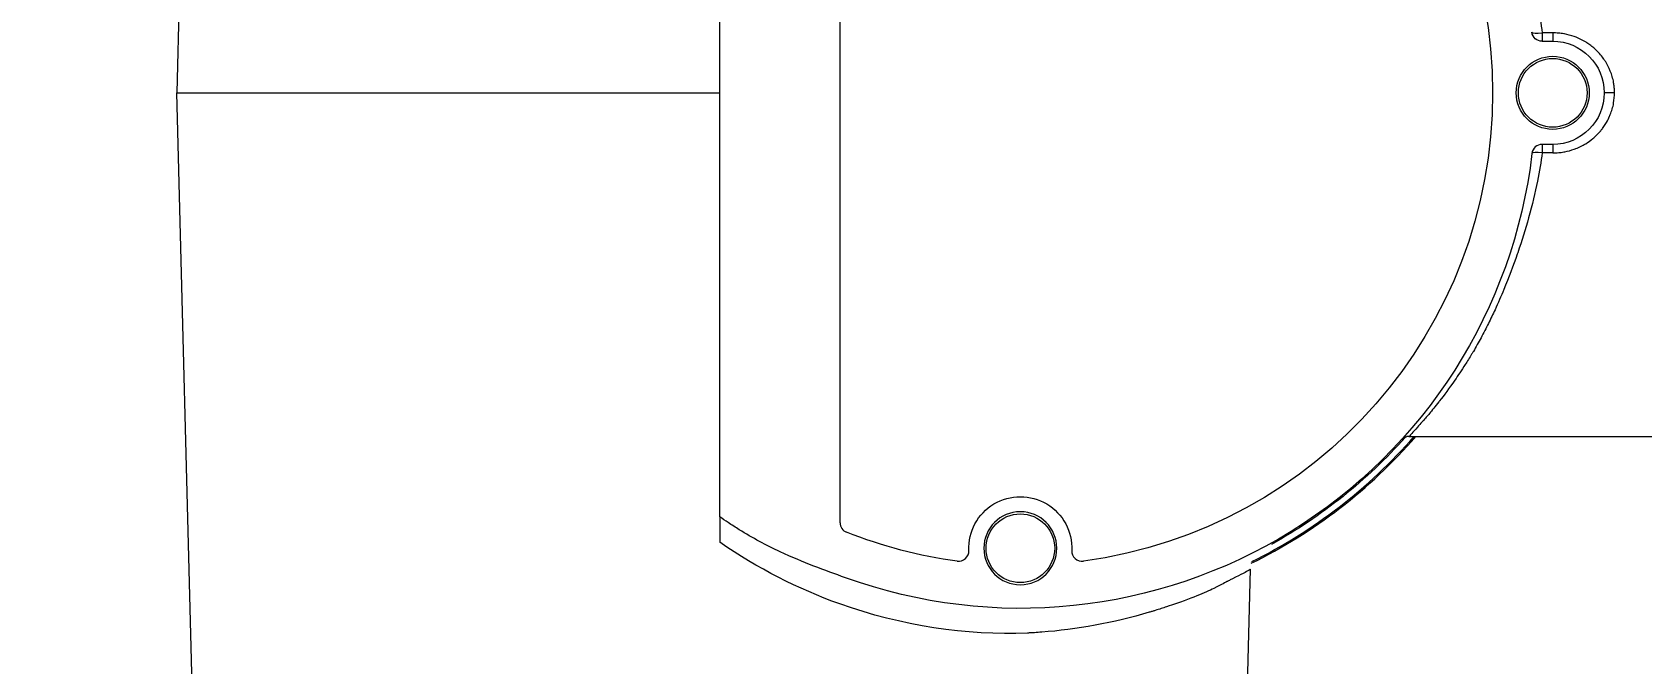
# Model space of a CAD drawing. Header units: inches. Extents: x 52169 to 69006, y 13152 to 42758.
# Drawn here: x 63313.8 to 63501.3, y 40803.8 to 40877.3 of the extents above; entities that cross this region are included whole.
import ezdxf

# ---------------------------------------------------------------- set-up
doc = ezdxf.new("R2010")
doc.units = ezdxf.units.IN
doc.header["$MEASUREMENT"] = 0
doc.styles.add('ING-AMB', font='romans.shx', dxfattribs={"width": 0.75, "oblique": 15})
doc.dimstyles.new('ING-AMB 25', dxfattribs={"dimscale": 25, "dimtxt": 3, "dimasz": 2.5, "dimexe": 1, "dimexo": 1, "dimgap": 1, "dimtad": 1, "dimdec": 0, "dimzin": 0, "dimdsep": 46, "dimtxsty": 'ING-AMB', "dimcen": 0.1, "dimclrd": 7, "dimclre": 7, "dimclrt": 2, "dimadec": 0, "dimazin": 0, "dimtfac": 1, "dimtdec": 0, "dimtmove": 0, "dimatfit": 0, "dimfxl": 1.25, "dimtolj": 1, "dimtzin": 0, "dimarcsym": 1})

# ---------------------------------------------------------------- blocks, each defined once
blk = doc.blocks.new('*D57')
at = {"color": 7, "lineweight": -2, "transparency": 16777216}
for p, q in [((63564.06, 41811.61), (59896, 41811.61)), ((59921, 41749.11), (59921, 38274.11)), ((60981.56, 38211.61), (59896, 38211.61))]:
    blk.add_line(p, q, dxfattribs=at)
at = {"color": 7, "transparency": 16777216}
for points in [[(59910.59, 41749.11), (59931.42, 41749.11), (59921, 41811.61)], [(59910.59, 38274.11), (59931.42, 38274.11), (59921, 38211.61)]]:
    blk.add_solid(points, dxfattribs=at)
at = {"layer": 'Defpoints', "color": 0, "transparency": 16777216}
for p in [(63589.06, 41811.61), (59921, 38211.61), (61006.56, 38211.61)]:
    blk.add_point(p, dxfattribs=at)
at = {"color": 2, "transparency": 16777216, "insert": (59858.5, 40011.61), "char_height": 75, "attachment_point": 5, "rotation": 90, "style": 'ING-AMB'}
blk.add_mtext('\\A1;3600', dxfattribs=at)
blk = doc.blocks.new('*D161')
at = {"color": 7, "lineweight": -2, "transparency": 16777216}
for p, q in [((61006.56, 38236.61), (61006.56, 42382.03)), ((63906.56, 41836.61), (63906.56, 42382.03)), ((63844.06, 42357.03), (61069.06, 42357.03))]:
    blk.add_line(p, q, dxfattribs=at)
at = {"color": 7, "transparency": 16777216}
for points in [[(61069.06, 42367.45), (61069.06, 42346.62), (61006.56, 42357.03)], [(63844.06, 42367.45), (63844.06, 42346.62), (63906.56, 42357.03)]]:
    blk.add_solid(points, dxfattribs=at)
at = {"layer": 'Defpoints', "color": 0, "transparency": 16777216}
for p in [(61006.56, 42357.03), (63906.56, 41811.61), (61006.56, 38211.61)]:
    blk.add_point(p, dxfattribs=at)
at = {"color": 2, "transparency": 16777216, "insert": (62456.56, 42419.53), "char_height": 75, "attachment_point": 5, "style": 'ING-AMB'}
blk.add_mtext('\\A1;2900', dxfattribs=at)
blk = doc.blocks.new('*D162')
at = {"color": 7, "lineweight": -2, "transparency": 16777216}
for p, q in [((61006.56, 38236.61), (61006.56, 42671.39)), ((65581.56, 41836.61), (65581.56, 42671.39)), ((65519.06, 42646.39), (61069.06, 42646.39))]:
    blk.add_line(p, q, dxfattribs=at)
at = {"color": 7, "transparency": 16777216}
for points in [[(61069.06, 42656.81), (61069.06, 42635.98), (61006.56, 42646.39)], [(65519.06, 42656.81), (65519.06, 42635.98), (65581.56, 42646.39)]]:
    blk.add_solid(points, dxfattribs=at)
at = {"layer": 'Defpoints', "color": 0, "transparency": 16777216}
for p in [(61006.56, 42646.39), (65581.56, 41811.61, 0), (61006.56, 38211.61)]:
    blk.add_point(p, dxfattribs=at)
at = {"color": 2, "transparency": 16777216, "insert": (63294.06, 42708.89), "char_height": 75, "attachment_point": 5, "style": 'ING-AMB'}
blk.add_mtext('\\A1;4575', dxfattribs=at)
blk = doc.blocks.new('*D163')
at = {"color": 7, "lineweight": -2, "transparency": 16777216}
for p, q in [((63564.06, 41811.61), (59621.63, 41811.61)), ((59646.63, 41749.11), (59646.63, 36234.18)), ((60987.71, 36171.68), (59621.63, 36171.68))]:
    blk.add_line(p, q, dxfattribs=at)
at = {"color": 7, "transparency": 16777216}
for points in [[(59636.21, 41749.11), (59657.05, 41749.11), (59646.63, 41811.61)], [(59636.21, 36234.18), (59657.05, 36234.18), (59646.63, 36171.68)]]:
    blk.add_solid(points, dxfattribs=at)
at = {"layer": 'Defpoints', "color": 0, "transparency": 16777216}
for p in [(63589.06, 41811.61), (59646.63, 36171.68), (61012.71, 36171.68)]:
    blk.add_point(p, dxfattribs=at)
at = {"color": 2, "transparency": 16777216, "insert": (59584.13, 38991.64), "char_height": 75, "attachment_point": 5, "rotation": 90, "style": 'ING-AMB'}
blk.add_mtext('\\A1;5640', dxfattribs=at)

msp = doc.modelspace()

# ---------------------------------------------------------------- linework, layer by layer
at = {"color": 8, "linetype": 'Continuous', "lineweight": 0, "extrusion": (-2.22045e-16, 1, -2.22045e-16)}
for p, q in [((63332.85, 40955.05), (63330.63, 40870.2)), ((63393.88, 40820.86), (63393.88, 40919.53)), ((63407.88, 40820.17), (63407.88, 40920.22)), ((63489.65, 40877.19), (63489.65, 40876.2)), ((63490.88, 40877.19), (63489.65, 40877.19)), ((63490.88, 40877.19), (63490.88, 40876.2)), ((63489.65, 40876.2), (63490.88, 40876.2)), ((63330.63, 40870.2), (63393.88, 40870.2)), ((63332.84, 40785.74), (63330.63, 40870.2)), ((63498.08, 40870.2), (63496.88, 40870.2)), ((63490.88, 40864.2), (63489.65, 40864.2)), ((63489.65, 40864.2), (63489.65, 40863.21)), ((63490.88, 40863.21), (63489.65, 40863.21)), ((63474.14, 40830.2), (63518.68, 40830.2)), ((63454.92, 40785.74), (63455.68, 40814.75)), ((63402.06, 40813.14), (63402.06, 40813.14))]:
    msp.add_line(p, q, dxfattribs=at)
at = {"color": 8, "linetype": 'Continuous', "lineweight": 0}
for centre, radius in [((63490.88, 40870.2), 4.25), ((63490.88, 40870.2), 4), ((63428.88, 40817.2), 4)]:
    msp.add_circle(centre, radius, dxfattribs=at)
at = {"color": 8, "linetype": 'Continuous', "lineweight": 0, "extrusion": (4.93038e-32, -2.22045e-16, -1)}
msp.add_circle((-63428.88, 40817.2), 4.25, dxfattribs=at)
for centre, radius, start, end in [((-63428.88, 40870.2), 55, 97.6834, 262.3166), ((-63489.65, 40877.4), 1.2, 270, 353.2437), ((-63490.88, 40870.2), 6, 90, 270), ((-63428.88, 40870.2), 60, 186.7563, 289.8409), ((-63428.88, 40870.2), 60.15, 221.7628, 240.8953), ((-63428.88, 40817.2), 6, 357.4767, 182.5233), ((-63428.88, 40870.2), 55, 277.6834, 291.5942)]:
    msp.add_arc(centre, radius, start, end, dxfattribs=at)
at = {"color": 8, "linetype": 'Continuous', "lineweight": 0}
for centre, radius, start, end in [((63489.65, 40863), 1.2, 90, 173.2437), ((63428.88, 40870.2), 61, 296.1611, 319.0244), ((63428.88, 40870.2), 60.85, 296.2933, 318.9), ((63409.08, 40820.17), 1.2, 180, 248.4058), ((63421.68, 40816.88), 1.2, 262.3166, 2.5233), ((63436.07, 40816.88), 1.2, 177.4767, 277.6834)]:
    msp.add_arc(centre, radius, start, end, dxfattribs=at)
for centre, major_axis, start_param, end_param in [((63489.65, 40877.4), (-1.19, -0.14), 0.007122, 1.550244), ((63489.65, 40863), (-1.19, 0.14), -1.550244, -0.007111)]:
    msp.add_ellipse(centre, major_axis=major_axis, ratio=0.17358, start_param=start_param, end_param=end_param, dxfattribs=at)
for points, knots in [([(63479.48, 40903.63), (63479.59, 40903.47), (63479.7, 40903.31), (63479.82, 40903.14), (63480.1, 40902.72), (63480.37, 40902.31), (63480.69, 40901.81), (63480.95, 40901.42), (63481.2, 40901.02), (63481.44, 40900.61), (63482.14, 40899.46), (63482.79, 40898.26), (63483.4, 40897.04), (63484.04, 40895.74), (63484.64, 40894.41), (63485.18, 40893.09), (63485.3, 40892.82), (63485.4, 40892.55), (63485.51, 40892.28), (63485.96, 40891.17), (63486.37, 40890.05), (63486.75, 40888.96), (63486.76, 40888.92), (63486.78, 40888.88), (63486.79, 40888.83), (63487.27, 40887.43), (63487.7, 40886.06), (63488.07, 40884.74), (63488.49, 40883.25), (63488.83, 40881.82), (63489.11, 40880.47), (63489.34, 40879.31), (63489.52, 40878.21), (63489.65, 40877.19)], [0.727952, 0.727952, 0.727952, 0.727952, 0.734375, 0.734375, 0.734375, 0.75, 0.75, 0.75, 0.7623948, 0.7623948, 0.7623948, 0.7975218, 0.7975218, 0.7975218, 0.8348394, 0.8348394, 0.8348394, 0.8423597, 0.8423597, 0.8423597, 0.8737995, 0.8737995, 0.8737995, 0.875, 0.875, 0.875, 0.9153171, 0.9153171, 0.9153171, 0.9608288, 0.9608288, 0.9608288, 0.9999999, 0.9999999, 0.9999999, 0.9999999]), ([(63498.08, 40870.2), (63498.08, 40870.28), (63498.07, 40870.47), (63498.07, 40870.54), (63498.07, 40870.58), (63498.06, 40870.63), (63498.06, 40870.68), (63498.06, 40870.74), (63498.05, 40870.84), (63498.04, 40870.89), (63498.03, 40871.04), (63498, 40871.21), (63497.97, 40871.38), (63497.96, 40871.45), (63497.95, 40871.51), (63497.94, 40871.58), (63497.89, 40871.81), (63497.83, 40872.04), (63497.76, 40872.26), (63497.73, 40872.36), (63497.69, 40872.46), (63497.66, 40872.55), (63497.61, 40872.68), (63497.56, 40872.8), (63497.51, 40872.91), (63497.44, 40873.09), (63497.34, 40873.28), (63497.23, 40873.48), (63497.2, 40873.54), (63497.17, 40873.59), (63497.14, 40873.65), (63497.11, 40873.7), (63497.08, 40873.75), (63497.05, 40873.8), (63496.98, 40873.9), (63496.88, 40874.05), (63496.84, 40874.12), (63496.73, 40874.27), (63496.6, 40874.45), (63496.43, 40874.64), (63496.29, 40874.81), (63496.12, 40874.99), (63495.93, 40875.18), (63495.8, 40875.3), (63495.68, 40875.41), (63495.56, 40875.51), (63495.39, 40875.65), (63495.22, 40875.77), (63495.07, 40875.88), (63494.99, 40875.93), (63494.94, 40875.97), (63494.84, 40876.03), (63494.74, 40876.1), (63494.64, 40876.16), (63494.54, 40876.22), (63494.23, 40876.39), (63493.93, 40876.54), (63493.6, 40876.67), (63493.53, 40876.69), (63493.46, 40876.72), (63493.39, 40876.75), (63493.01, 40876.88), (63492.6, 40876.99), (63492.26, 40877.06), (63492.23, 40877.06), (63492.2, 40877.07), (63492.16, 40877.07), (63491.98, 40877.11), (63491.75, 40877.14), (63491.57, 40877.15), (63491.36, 40877.17), (63491.05, 40877.18), (63490.88, 40877.19)], [0, 0, 0, 0, 0.03125, 0.03125, 0.03125, 0.046875, 0.046875, 0.046875, 0.0625, 0.0625, 0.0625, 0.107108, 0.107108, 0.107108, 0.125, 0.125, 0.125, 0.1875, 0.1875, 0.1875, 0.214015, 0.214015, 0.214015, 0.25, 0.25, 0.25, 0.3125, 0.3125, 0.3125, 0.329054, 0.329054, 0.329054, 0.34375, 0.34375, 0.34375, 0.375, 0.375, 0.375, 0.441831, 0.441831, 0.441831, 0.5, 0.5, 0.5, 0.538271, 0.538271, 0.538271, 0.59375, 0.59375, 0.59375, 0.625, 0.625, 0.625, 0.656041, 0.656041, 0.656041, 0.75, 0.75, 0.75, 0.769283, 0.769283, 0.769283, 0.875, 0.875, 0.875, 0.885024, 0.885024, 0.885024, 0.9375, 0.9375, 0.9375, 1, 1, 1, 1]), ([(63490.88, 40863.21), (63491.05, 40863.21), (63491.38, 40863.22), (63491.59, 40863.24), (63491.76, 40863.26), (63491.97, 40863.28), (63492.16, 40863.32), (63492.2, 40863.33), (63492.24, 40863.33), (63492.28, 40863.34), (63492.66, 40863.41), (63493.01, 40863.51), (63493.39, 40863.65), (63493.45, 40863.67), (63493.51, 40863.69), (63493.57, 40863.71), (63493.8, 40863.8), (63494.01, 40863.9), (63494.18, 40863.98), (63494.29, 40864.04), (63494.41, 40864.11), (63494.54, 40864.18), (63494.6, 40864.21), (63494.66, 40864.25), (63494.72, 40864.28), (63494.99, 40864.45), (63495.27, 40864.64), (63495.56, 40864.89), (63495.68, 40864.99), (63495.81, 40865.1), (63495.93, 40865.22), (63496.13, 40865.4), (63496.29, 40865.58), (63496.43, 40865.75), (63496.45, 40865.76), (63496.46, 40865.78), (63496.47, 40865.79), (63496.54, 40865.88), (63496.61, 40865.97), (63496.67, 40866.05), (63496.73, 40866.13), (63496.76, 40866.16), (63496.84, 40866.27), (63496.95, 40866.44), (63497.05, 40866.59), (63497.14, 40866.74), (63497.28, 40866.99), (63497.4, 40867.23), (63497.51, 40867.49), (63497.56, 40867.6), (63497.61, 40867.72), (63497.66, 40867.84), (63497.69, 40867.94), (63497.72, 40868.03), (63497.75, 40868.13), (63497.83, 40868.35), (63497.9, 40868.62), (63497.94, 40868.81), (63497.95, 40868.87), (63497.96, 40868.94), (63497.97, 40869.02), (63498.04, 40869.38), (63498.07, 40869.86), (63498.08, 40870.2)], [0, 0, 0, 0, 0.0625, 0.0625, 0.0625, 0.114351, 0.114351, 0.114351, 0.125, 0.125, 0.125, 0.233517, 0.233517, 0.233517, 0.25, 0.25, 0.25, 0.3125, 0.3125, 0.3125, 0.354541, 0.354541, 0.354541, 0.375, 0.375, 0.375, 0.463104, 0.463104, 0.463104, 0.5, 0.5, 0.5, 0.557774, 0.557774, 0.557774, 0.5625, 0.5625, 0.5625, 0.59375, 0.59375, 0.59375, 0.625, 0.625, 0.625, 0.672247, 0.672247, 0.672247, 0.75, 0.75, 0.75, 0.785335, 0.785335, 0.785335, 0.8125, 0.8125, 0.8125, 0.875, 0.875, 0.875, 0.89553, 0.89553, 0.89553, 1, 1, 1, 1]), ([(63489.65, 40863.21), (63489.52, 40862.18), (63489.34, 40861.08), (63489.11, 40859.92), (63488.84, 40858.58), (63488.49, 40857.15), (63488.07, 40855.65), (63487.71, 40854.34), (63487.28, 40852.98), (63486.81, 40851.59), (63486.79, 40851.54), (63486.77, 40851.49), (63486.75, 40851.43), (63486.28, 40850.08), (63485.76, 40848.69), (63485.18, 40847.31), (63484.86, 40846.52), (63484.52, 40845.74), (63484.16, 40844.96), (63483.91, 40844.42), (63483.65, 40843.89), (63483.39, 40843.36), (63483.11, 40842.8), (63482.82, 40842.24), (63482.53, 40841.69), (63482.24, 40841.15), (63481.94, 40840.63), (63481.64, 40840.11), (63481.57, 40840), (63481.51, 40839.89), (63481.44, 40839.78)], [0.0000001, 0.0000001, 0.0000001, 0.0000001, 0.0393872, 0.0393872, 0.0393872, 0.0850001, 0.0850001, 0.0850001, 0.125, 0.125, 0.125, 0.1265152, 0.1265152, 0.1265152, 0.1654818, 0.1654818, 0.1654818, 0.1875, 0.1875, 0.1875, 0.2026855, 0.2026855, 0.2026855, 0.21875, 0.21875, 0.21875, 0.234375, 0.234375, 0.234375, 0.2376252, 0.2376252, 0.2376252, 0.2376252]), ([(63490.88, 40864.2), (63490.88, 40864.2), (63490.88, 40864.16), (63490.88, 40864.11), (63490.88, 40864.06), (63490.88, 40864.02), (63490.88, 40863.95), (63490.88, 40863.87), (63490.88, 40863.72), (63490.88, 40863.6), (63490.88, 40863.54), (63490.88, 40863.47), (63490.88, 40863.4), (63490.88, 40863.32), (63490.88, 40863.3), (63490.88, 40863.21)], [0, 0, 0, 0, 0.25, 0.25, 0.25, 0.5, 0.5, 0.5, 0.75, 0.75, 0.75, 0.875, 0.875, 0.875, 1, 1, 1, 1]), ([(63481.44, 40839.78), (63481.19, 40839.37), (63480.94, 40838.95), (63480.69, 40838.58), (63480.26, 40837.92), (63479.86, 40837.31), (63479.48, 40836.76), (63478.81, 40835.8), (63478.22, 40835.01), (63477.7, 40834.34), (63477.67, 40834.3), (63477.65, 40834.27), (63477.62, 40834.23), (63477.2, 40833.7), (63476.83, 40833.25), (63476.51, 40832.87), (63476.41, 40832.75), (63476.31, 40832.64), (63476.22, 40832.54), (63476.17, 40832.47), (63476.11, 40832.41), (63476.06, 40832.35), (63475.99, 40832.27), (63475.93, 40832.2), (63475.87, 40832.12), (63475.83, 40832.09), (63475.8, 40832.05), (63475.77, 40832.02), (63475.74, 40831.99), (63475.73, 40831.97), (63475.69, 40831.92), (63475.48, 40831.69), (63475.3, 40831.48), (63475.14, 40831.29), (63474.85, 40830.97), (63474.63, 40830.72), (63474.46, 40830.54), (63474.41, 40830.48), (63474.37, 40830.43), (63474.33, 40830.39), (63474.24, 40830.3), (63474.19, 40830.24), (63474.16, 40830.21), (63474.15, 40830.2), (63474.14, 40830.2), (63474.14, 40830.2), (63474.14, 40830.2), (63474.14, 40830.2), (63474.14, 40830.2)], [0.2376252, 0.2376252, 0.2376252, 0.2376252, 0.25, 0.25, 0.25, 0.2720688, 0.2720688, 0.2720688, 0.3103705, 0.3103705, 0.3103705, 0.3125, 0.3125, 0.3125, 0.34375, 0.34375, 0.34375, 0.3535052, 0.3535052, 0.3535052, 0.359375, 0.359375, 0.359375, 0.3671875, 0.3671875, 0.3671875, 0.3710938, 0.3710938, 0.3710938, 0.375, 0.375, 0.375, 0.3939428, 0.3939428, 0.3939428, 0.4273262, 0.4273262, 0.4273262, 0.4375, 0.4375, 0.4375, 0.4603837, 0.4603837, 0.4603837, 0.46875, 0.46875, 0.46875, 0.4703216, 0.4703216, 0.4703216, 0.4703216]), ([(63474.14, 40830.2), (63474.01, 40830.2), (63473.88, 40830.18), (63473.63, 40830.1), (63473.52, 40830.04), (63473.39, 40829.94), (63473.37, 40829.92), (63473.33, 40829.88), (63473.31, 40829.87), (63473.28, 40829.85), (63473.28, 40829.84), (63473.27, 40829.83), (63473.27, 40829.83), (63473.26, 40829.82), (63473.26, 40829.82), (63473.26, 40829.82), (63473.26, 40829.82), (63473.25, 40829.81), (63473.25, 40829.81), (63473.25, 40829.81), (63473.25, 40829.81), (63473.25, 40829.81), (63473.25, 40829.81), (63473.25, 40829.81)], [0, 0, 0, 0, 0.389075, 0.389075, 0.771188, 0.771188, 0.865331, 0.865331, 0.936007, 0.936007, 0.965964, 0.965964, 0.979703, 0.979703, 0.999259, 0.999259, 1.018539, 1.018539, 1.056027, 1.056027, 1.158694, 1.158694, 1.268117, 1.268117, 1.268117, 1.268117]), ([(63408.51, 40813.76), (63406.14, 40814.62), (63403.56, 40815.55), (63399.27, 40817.55), (63397.7, 40818.39), (63395.71, 40819.62), (63395.28, 40819.9), (63394.52, 40820.41), (63394.2, 40820.63), (63393.88, 40820.86)], [0.000003, 0.000003, 0.000003, 0.000003, 0.758478, 0.758478, 1.235333, 1.235333, 1.370265, 1.370265, 1.473715, 1.473715, 1.473715, 1.473715]), ([(63393.88, 40820.86), (63393.88, 40820.69), (63393.88, 40820.49), (63393.88, 40820.04), (63393.88, 40819.79), (63393.88, 40819.02), (63393.88, 40818.45), (63393.88, 40817.89)], [-0.3378319, -0.3378319, -0.3378319, -0.3378319, -0.2547685, -0.2547685, -0.1688255, -0.1688255, -0.000001, -0.000001, -0.000001, -0.000001]), ([(63445.91, 40810.38), (63445.5, 40810.24), (63445.06, 40810.1), (63444.6, 40809.96), (63444.48, 40809.92), (63444.37, 40809.88), (63444.25, 40809.85), (63444.19, 40809.83), (63444.14, 40809.81), (63444.08, 40809.79), (63444.02, 40809.78), (63443.93, 40809.75), (63443.9, 40809.74), (63439.78, 40808.5), (63435.35, 40807.73), (63431.37, 40807.43), (63431.09, 40807.41), (63430.81, 40807.39), (63430.53, 40807.37), (63430.39, 40807.36), (63430.25, 40807.35), (63430.11, 40807.35), (63430.04, 40807.34), (63429.97, 40807.34), (63429.91, 40807.34), (63429.84, 40807.33), (63429.79, 40807.33), (63429.7, 40807.33), (63422.6, 40807.02), (63415.04, 40808.15), (63407.85, 40810.72), (63402.99, 40812.46), (63398.28, 40814.85), (63393.88, 40817.89)], [0.6130593, 0.6130593, 0.6130593, 0.6130593, 0.6210937, 0.6210937, 0.6210937, 0.6230469, 0.6230469, 0.6230469, 0.6240234, 0.6240234, 0.6240234, 0.625, 0.625, 0.625, 0.734375, 0.734375, 0.734375, 0.7421875, 0.7421875, 0.7421875, 0.7460937, 0.7460937, 0.7460937, 0.7480469, 0.7480469, 0.7480469, 0.75, 0.75, 0.75, 0.8991714, 0.8991714, 0.8991714, 1, 1, 1, 1]), ([(63455.68, 40814.75), (63455.68, 40814.74), (63455.62, 40814.7), (63455.51, 40814.64), (63455.23, 40814.48), (63454.6, 40814.15), (63453.59, 40813.64), (63453.47, 40813.58), (63453.35, 40813.52), (63453.23, 40813.46), (63453.17, 40813.43), (63453.1, 40813.4), (63453.04, 40813.37), (63453.01, 40813.35), (63452.97, 40813.34), (63452.94, 40813.32), (63452.92, 40813.31), (63452.91, 40813.3), (63452.89, 40813.3), (63452.87, 40813.29), (63452.84, 40813.27), (63452.84, 40813.27), (63452.81, 40813.26), (63452.42, 40813.01), (63451.41, 40812.52), (63450.43, 40812.05), (63448.86, 40811.35), (63446.1, 40810.44), (63446.04, 40810.42), (63445.98, 40810.4), (63445.91, 40810.38)], [0.3878688, 0.3878688, 0.3878688, 0.3878688, 0.4153396, 0.4153396, 0.4153396, 0.484375, 0.484375, 0.484375, 0.4921875, 0.4921875, 0.4921875, 0.4960937, 0.4960937, 0.4960937, 0.4980469, 0.4980469, 0.4980469, 0.4990234, 0.4990234, 0.4990234, 0.5, 0.5, 0.5, 0.5569301, 0.5569301, 0.5569301, 0.6118184, 0.6118184, 0.6118184, 0.6130593, 0.6130593, 0.6130593, 0.6130593])]:
    msp.add_open_spline(points, degree=3, knots=knots, dxfattribs=at)

# ---------------------------------------------------------------- dimensions: what is measured, and where the dimension line sits
for base, p1, picture, middle in [((61006.56, 42646.39), (65581.56, 41811.61, 0), '*D162', (63294.06, 42708.89)), ((61006.56, 42357.03), (63906.56, 41811.61), '*D161', (62456.56, 42419.53))]:
    dim = msp.add_linear_dim(base=base, p1=p1, p2=(61006.56, 38211.61), dimstyle='ING-AMB 25', override={"dimpost": '\\X'})
    dim.commit()
    dim.dimension.update_dxf_attribs({"geometry": picture, "text_midpoint": middle})
for base, p2, picture, middle in [((59646.63, 36171.68), (61012.71, 36171.68), '*D163', (59584.13, 38991.64)), ((59921, 38211.61), (61006.56, 38211.61), '*D57', (59858.5, 40011.61))]:
    dim = msp.add_linear_dim(base=base, p1=(63589.06, 41811.61), p2=p2, angle=90, dimstyle='ING-AMB 25', override={"dimpost": '\\X'})
    dim.commit()
    dim.dimension.update_dxf_attribs({"geometry": picture, "text_midpoint": middle})

doc.saveas('drawing.dxf')
